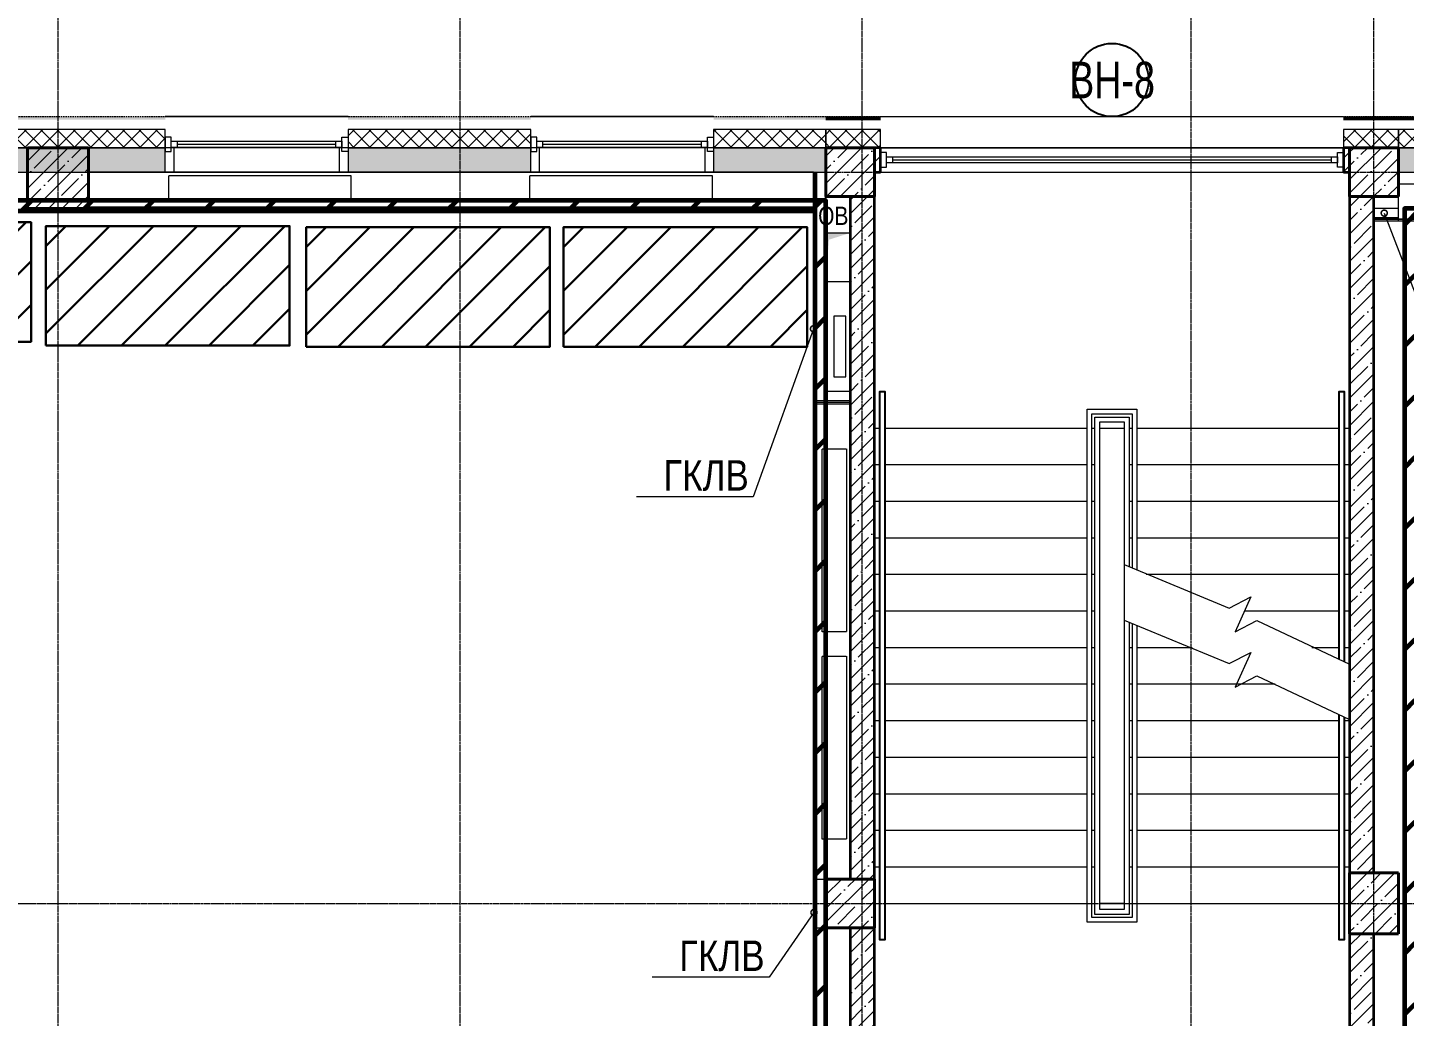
# Model space of a CAD drawing. Header units: millimetres. Extents: x -231292 to 573618, y -153144 to 564035.
# Drawn here: x 93833 to 105133, y 141002 to 149115 of the extents above; entities that cross this region are included whole.
import ezdxf
from ezdxf import colors
from ezdxf.entities.mleader import LeaderData, LeaderLine
from ezdxf.enums import TextEntityAlignment as Align
from ezdxf.math import Vec2, Vec3

# ---------------------------------------------------------------- set-up
doc = ezdxf.new("R2010")
doc.units = ezdxf.units.MM
for name, pattern in [('CENTER2', [28.575, 19.05, -3.175, 3.175, -3.175]), ('DASHED', [19.05, 12.7, -6.35]), ('HIDDEN2', [4.7625, 3.175, -1.5875])]:
    doc.linetypes.add(name, pattern=pattern)
doc.layers.get('0').update_dxf_attribs({"color": 250})
doc.layers.get('Defpoints').update_dxf_attribs({"color": 250})
for name, color, linetype, lineweight in [('10.1) Шпакл. Блок 5 8 вып', 3, 'Continuous', 60), ('10.2) Краска Блок 5 8 вып', 152, 'Continuous', 60), ('10.3) строит. леса', 20, 'Continuous', 30), ('A-Wall-Open', 250, 'Continuous', 5), ('A-Wall_Материал_Газоблок_Контур', 250, 'Continuous', 0), ('АР_Витраж марка', 250, 'Continuous', 9), ('АР_Колонны', 250, 'Continuous', 35), ('АР_Окна', 250, 'Continuous', 5), ('АР_Отопительные приборы', 250, 'HIDDEN2', 0), ('АР_Стены ЖБ', 250, 'Continuous', 35), ('АР_Стены ПЕНОблок', 250, 'Continuous', 20), ('АР_Тонкая', 250, 'Continuous', 5), ('АР_Утеплитель', 250, 'Continuous', 0), ('АР_Ф_ЛК', 250, 'Continuous', 5), ('АР_Штриховка', 250, 'Continuous', 0), ('Зашивка радиаторов тип 5 (спорт желтый)', 250, 'Continuous', 0), ('Зашивки ГКЛ на всю высоту', 250, 'Continuous', 0), ('КМ_Фахверки', 250, 'Continuous', 80), ('ОВ_Отопление', 250, 'Continuous', 0), ('Размеры зашивки ГКЛ', 250, 'Continuous', 0), ('РД_Оси_100', 250, 'Continuous', 0)]:
    doc.layers.add(name, color=color, linetype=linetype, lineweight=lineweight)
doc.layers.add('АР_Делит', color=250, linetype='Continuous', lineweight=0, plot=False)
doc.layers.add('РД_Витраж_проем', color=250, linetype='Continuous', lineweight=0, plot=False)
doc.styles.add('Arial_09', font='ARIALN.TTF', dxfattribs={"width": 0.9})
doc.styles.add('style1', font='ARIALN.TTF')
pattern_1 = [(45, (8883.4, 13229.69), (-112.2532, 112.2532), []), (45, (8995.66, 13229.69), (-112.2532, 112.2532), [198.4375, -39.6875, 0, -39.6875])]

# ---------------------------------------------------------------- blocks, each defined once
blk = doc.blocks.new('СОШ_2200_АР_ОСИ_М100_28.05.24')
at = {"layer": 'АР_Делит', "color": 5, "linetype": 'DASHED'}
blk.add_lwpolyline([(-355, 13145), (-355, 100855), (37145, 100855), (37145, 129155), (72745, 129155), (72745, 135155), (114955, 135155), (114955, -355)], dxfattribs=at)
at = {"layer": 'РД_Оси_100', "linetype": 'CENTER2'}
for p, q in [((85200, -6155), (85200, 139938.679)), ((88500, -6155), (88500, 139938.679)), ((91800, -6155), (91800, 139938.679)), ((94500, -6155), (94500, 139938.679)), ((96000, -6155), (96000, 139938.679)), ((-5954.958, 134700), (119910, 134700)), ((-5954.958, 128700), (119910, 128700))]:
    blk.add_line(p, q, dxfattribs=at)
blk = doc.blocks.new('otv')
at = {"linetype": 'Continuous'}
blk.add_lwpolyline([(0, -1), (0, 0), (1, 0), (1, -1)], close=True, dxfattribs=at)
blk.add_solid([(0, -1), (0, 0), (0.135, -0.137), (1, 0)], dxfattribs=at)
blk = doc.blocks.new('_DotSmall')
at = {"color": 0, "linetype": 'ByBlock', "const_width": 0.5}
blk.add_lwpolyline([(-0.0625, 0, 1), (0.0625, 0, 1)], format="xyb", close=True, dxfattribs=at)
blk = doc.blocks.new('МаркаВитража1')
at = {"layer": 'Defpoints'}
blk.add_circle((0, 0), 3, dxfattribs=at)
at = {"color": 0, "linetype": 'ByBlock', "lineweight": -2, "style": 'Arial_09', "width": 0.9}
blk.add_attdef('АР-ОКНО:НАИМЕНОВАНИЕ', text='', height=3, dxfattribs=at).set_placement((0, 0), align=Align.MIDDLE)

msp = doc.modelspace()

# ---------------------------------------------------------------- hatches: boundary and pattern name
at = {"layer": '10.1) Шпакл. Блок 5 8 вып'}
h = msp.add_hatch(dxfattribs=at)
h.set_pattern_fill('ANSI31', color=256, scale=111)
h.paths.add_polyline_path([(82171.462, 123041.627), (82471.462, 123041.627), (82471.462, 123617.745), (82171.462, 123617.745), (82171.462, 129041.627), (82471.462, 129041.627), (82471.462, 129617.745), (82171.462, 129617.745), (82171.462, 135641.627), (82471.462, 135641.627), (82471.462, 136217.745), (82171.462, 136217.745), (82171.462, 147611.627), (100295.343, 147611.627), (100295.343, 117517.745), (82171.462, 117517.745)], flags=16)
h.paths.add_polyline_path([(82083.403, 123129.686), (82383.403, 123129.686), (82383.403, 123529.686), (82083.403, 123529.686), (82083.403, 129129.686), (82383.403, 129129.686), (82383.403, 129529.686), (82083.403, 129529.686), (82083.403, 135729.686), (82383.403, 135729.686), (82383.403, 136129.686), (82083.403, 136129.686), (82083.403, 147699.686), (100383.403, 147699.686), (100383.403, 117429.686), (82083.403, 117429.686)])
h = msp.add_hatch(dxfattribs=at)
h.set_pattern_fill('ANSI31', color=256, scale=111)
h.paths.add_polyline_path([(122995.344, 147541.627), (105221.458, 147541.627), (105221.458, 117667.745), (122995.344, 117667.745)], flags=16)
h.paths.add_polyline_path([(123083.403, 147629.686), (105133.399, 147629.686), (105133.399, 117579.686), (123083.403, 117579.686)])
at = {"layer": '10.3) строит. леса'}
h = msp.add_hatch(dxfattribs=at)
h.set_pattern_fill('ANSI31', color=256, scale=80)
h.set_pattern_definition([(45, (92302.74, 292556.11), (-179.60512, 179.60512), [])])
h.paths.add_polyline_path([(91862.514, 146537.616), (93862.514, 146537.616), (93862.514, 147517.616), (91862.514, 147517.616)])
h = msp.add_hatch(dxfattribs=at)
h.set_pattern_fill('ANSI31', color=256, scale=80)
h.set_pattern_definition([(45, (94424.45, 292524.34), (-179.60512, 179.60512), [])])
h.paths.add_polyline_path([(93984.223, 146505.842), (95984.223, 146505.842), (95984.223, 147485.842), (93984.223, 147485.842)])
h = msp.add_hatch(dxfattribs=at)
h.set_pattern_fill('ANSI31', color=256, scale=80)
h.set_pattern_definition([(45, (96561.14, 292514.93), (-179.60512, 179.60512), [])])
h.paths.add_polyline_path([(96120.907, 146496.436), (98120.907, 146496.436), (98120.907, 147476.436), (96120.907, 147476.436)])
h = msp.add_hatch(dxfattribs=at)
h.set_pattern_fill('ANSI31', color=256, scale=80)
h.set_pattern_definition([(45, (98672.03, 292514.93), (-179.60512, 179.60512), [])])
h.paths.add_polyline_path([(98231.803, 146496.436), (100231.803, 146496.436), (100231.803, 147476.436), (98231.803, 147476.436)])
at = {"layer": 'АР_Штриховка', "linetype": 'Continuous', "lineweight": 0}
h = msp.add_hatch(dxfattribs=at)
h.set_pattern_fill('_U', color=256, angle=-359.9999996, style=0, pattern_type=0)
h.set_pattern_definition([(4e-07, (8883.4027, 13229.6861), (-6.6e-09, 1), [])])
h.paths.add_polyline_path([(82383.405, 148384.687), (82383.405, 148359.687), (82963.402, 148359.687), (82963.402, 148384.687)], flags=0)
h.paths.add_polyline_path([(84463.402, 148384.687), (84463.402, 148359.687), (85963.402, 148359.687), (85963.402, 148384.687)], flags=0)
h.paths.add_polyline_path([(87463.402, 148384.687), (87463.402, 148359.687), (88963.402, 148359.687), (88963.402, 148384.687)], flags=0)
h.paths.add_polyline_path([(90463.402, 148384.687), (90463.402, 148359.687), (91963.402, 148359.687), (91963.402, 148384.687)], flags=0)
h.paths.add_polyline_path([(93463.402, 148384.687), (93463.402, 148359.687), (94963.402, 148359.687), (94963.402, 148384.687)], flags=0)
h.paths.add_polyline_path([(96463.402, 148384.687), (96463.402, 148359.687), (97963.402, 148359.687), (97963.402, 148384.687)], flags=0)
h.paths.add_polyline_path([(99463.402, 148384.687), (99463.402, 148359.687), (100383.406, 148359.687), (100383.406, 148384.687)], flags=0)
h = msp.add_hatch(dxfattribs=at)
h.set_pattern_fill('_U', color=256, style=0, pattern_type=0)
h.set_pattern_definition([(360, (8883.4027, 13229.6861), (0, 1), [])])
h.paths.add_polyline_path([(100383.407, 148384.686), (100383.407, 148359.686), (100833.4, 148359.686), (100833.4, 148384.686)], flags=0)
h.paths.add_polyline_path([(104633.4, 148384.686), (104633.4, 148359.686), (105083.4, 148359.686), (105083.4, 148384.686)], flags=0)
h = msp.add_hatch(dxfattribs=at)
h.set_pattern_fill('_U', color=256, style=0, pattern_type=0)
h.set_pattern_definition([(360, (8883.4027, 13229.6861), (2e-10, 1), [])])
h.paths.add_polyline_path([(105083.4, 148384.686), (105083.4, 148359.686), (113933.403, 148359.686), (113933.403, 148384.686)], flags=0)
h = msp.add_hatch(dxfattribs=at)
h.set_pattern_fill('ANSI37', color=256, scale=30, angle=-359.9999996, style=0)
h.set_pattern_definition([(45, (8883.4, 13229.69), (-67.35192, 67.35192), []), (135, (8883.4, 13229.69), (-67.35192, -67.35192), [])])
h.paths.add_polyline_path([(82383.405, 148279.687), (82383.405, 148129.687), (82963.402, 148129.687), (82963.402, 148279.687)], flags=0)
h.paths.add_polyline_path([(84463.402, 148279.687), (84463.402, 148129.687), (85963.402, 148129.687), (85963.402, 148279.687)], flags=0)
h.paths.add_polyline_path([(87463.402, 148279.687), (87463.402, 148129.687), (88963.402, 148129.687), (88963.402, 148279.687)], flags=0)
h.paths.add_polyline_path([(90463.402, 148279.687), (90463.402, 148129.687), (91963.402, 148129.687), (91963.402, 148279.687)], flags=0)
h.paths.add_polyline_path([(93463.402, 148279.687), (93463.402, 148129.687), (94963.402, 148129.687), (94963.402, 148279.687)], flags=0)
h.paths.add_polyline_path([(96463.402, 148279.687), (96463.402, 148129.687), (97963.402, 148129.687), (97963.402, 148279.687)], flags=0)
h.paths.add_polyline_path([(99463.402, 148279.687), (99463.402, 148129.687), (100383.406, 148129.687), (100383.406, 148279.687)], flags=0)
h = msp.add_hatch(dxfattribs=at)
h.set_pattern_fill('ANSI37', color=256, scale=30, style=0)
h.set_pattern_definition([(45, (8883.4, 13229.69), (-67.35192, 67.35192), []), (135, (8883.4, 13229.69), (-67.35192, -67.35192), [])])
h.paths.add_polyline_path([(100383.407, 148279.686), (100383.407, 148129.686), (100833.4, 148129.686), (100833.4, 148279.686)], flags=0)
h.paths.add_polyline_path([(104633.4, 148279.686), (104633.4, 148129.686), (105083.4, 148129.686), (105083.4, 148279.686)], flags=0)
h = msp.add_hatch(dxfattribs=at)
h.set_pattern_fill('ANSI37', color=256, scale=30, style=0)
h.set_pattern_definition([(45, (8883.4, 13229.69), (-67.35192, 67.35192), []), (135, (8883.4, 13229.69), (-67.35192, -67.35192), [])])
h.paths.add_polyline_path([(105083.4, 148279.686), (105083.4, 148129.686), (113933.403, 148129.686), (113933.403, 148279.686)], flags=0)
h = msp.add_hatch(dxfattribs=at)
h.set_pattern_fill('AR-CONC', color=256, angle=-359.9999996, style=0)
h.set_pattern_definition([(50, (8883.4, 13229.69), (182.18467, -15.93908), [19.05, -209.55]), (355, (8883.4, 13229.69), (-35.24342, 191.05685), [15.24, -167.64058]), (100.45145, (8898.58, 13228.36), (146.94125, 175.11775), [16.19, -178.09024]), (46.1842, (8883.4, 13280.49), (271.07904, -42.04233), [28.575, -314.325]), (96.63556, (8906, 13276.98), (237.40413, 247.42613), [24.285, -267.1356]), (351.18415, (8883.4, 13280.5), (237.40413, 247.42613), [22.85997, -251.45973]), (21, (8908.8, 13267.79), (151.61439, -102.2652), [19.05, -209.55]), (326, (8908.8, 13267.79), (61.80203, 184.18797), [15.24, -167.64]), (71.45145, (8921.44, 13259.26), (213.41642, 81.92277), [16.19, -178.08994]), (37.5, (8883.4, 13229.686), (3.088603, 84.55504), [0, -165.608, 0, -170.18, 0, -168.275]), (7.5, (8883.4, 13229.69), (66.81966, 100.180575), [0, -97.028, 0, -161.798, 0, -64.135]), (327.5, (8826.76, 13229.686), (135.590595, -5.728743), [0, -63.5, 0, -198.12, 0, -262.89]), (317.5, (8801.36, 13229.69), (148.12918, 25.42649), [0, -82.55, 0, -131.572, 0, -186.69])])
h.paths.add_polyline_path([(82383.405, 148129.687), (82383.405, 147929.687), (82963.402, 147929.687), (82963.402, 148129.687)], flags=0)
h.paths.add_polyline_path([(84463.402, 148129.687), (84463.402, 147929.687), (85963.402, 147929.687), (85963.402, 148129.687)], flags=0)
h.paths.add_polyline_path([(87463.402, 148129.687), (87463.402, 147929.687), (88963.402, 147929.687), (88963.402, 148129.687)], flags=0)
h.paths.add_polyline_path([(90463.402, 148129.687), (90463.402, 147929.687), (91963.402, 147929.687), (91963.402, 148129.687)], flags=0)
h.paths.add_polyline_path([(93463.402, 148129.687), (93463.402, 147929.687), (94963.402, 147929.687), (94963.402, 148129.687)], flags=0)
h.paths.add_polyline_path([(96463.402, 148129.687), (96463.402, 147929.687), (97963.402, 147929.687), (97963.402, 148129.687)], flags=0)
h.paths.add_polyline_path([(99463.402, 148129.687), (99463.402, 147929.687), (100383.406, 147929.687), (100383.406, 148129.687)], flags=0)
at = {"layer": 'АР_Штриховка', "linetype": 'Continuous', "lineweight": 5}
h = msp.add_hatch(dxfattribs=at)
h.set_pattern_fill('ANSI35', color=256, scale=25, style=0)
h.set_pattern_definition(pattern_1)
h.paths.add_polyline_path([(93833.403, 147629.686), (94333.403, 147629.686), (94333.403, 148129.686), (93833.403, 148129.686)], flags=0)
h = msp.add_hatch(dxfattribs=at)
h.set_pattern_fill('ANSI35', color=256, scale=25, style=0)
h.set_pattern_definition(pattern_1)
h.paths.add_polyline_path([(100383.407, 147729.686), (100783.407, 147729.686), (100783.407, 148129.686), (100383.407, 148129.686)], flags=0)
h = msp.add_hatch(dxfattribs=at)
h.set_pattern_fill('ANSI35', color=256, scale=25, style=0)
h.set_pattern_definition([(45, (8883.4, 13229.69), (-112.2532, 112.2532), []), (45, (8995.66, 13229.69), (-112.2532, 112.2532), [198.4375, -39.6875, 0, -39.6875])])
h.paths.add_polyline_path([(100783.407, 148129.686), (100783.407, 147929.686), (100833.404, 147929.686), (100833.404, 148129.686)], flags=0)
h.paths.add_polyline_path([(104633.4, 148129.686), (104633.4, 147929.686), (104683.4, 147929.686), (104683.4, 148129.686)], flags=0)
h = msp.add_hatch(dxfattribs=at)
h.set_pattern_fill('ANSI35', color=256, scale=25, style=0)
h.set_pattern_definition(pattern_1)
h.paths.add_polyline_path([(104683.4, 147729.686), (105083.4, 147729.686), (105083.4, 148129.686), (104683.4, 148129.686)], flags=0)
at = {"layer": 'АР_Штриховка', "linetype": 'Continuous', "lineweight": 0}
h = msp.add_hatch(dxfattribs=at)
h.set_pattern_fill('AR-CONC', color=256, style=0)
h.set_pattern_definition([(50, (8883.4, 13229.69), (182.18467, -15.93909), [19.05, -209.55]), (355, (8883.4, 13229.69), (-35.24342, 191.05685), [15.24, -167.64058]), (100.45144, (8898.58, 13228.36), (146.94125, 175.11775), [16.19, -178.09024]), (46.1842, (8883.4, 13280.49), (271.07904, -42.04233), [28.575, -314.325]), (96.63556, (8906, 13276.98), (237.40413, 247.42612), [24.28502, -267.1356]), (351.18415, (8883.4, 13280.5), (237.40413, 247.42612), [22.85997, -251.45973]), (21, (8908.8, 13267.79), (151.61439, -102.2652), [19.05, -209.55]), (326, (8908.8, 13267.79), (61.80203, 184.18797), [15.24, -167.64]), (71.45144, (8921.44, 13259.26), (213.41642, 81.92277), [16.19, -178.08994]), (37.5, (8883.4, 13229.686), (3.088603, 84.55504), [0, -165.608, 0, -170.18, 0, -168.275]), (7.5, (8883.4, 13229.69), (66.819663, 100.180575), [0, -97.028, 0, -161.798, 0, -64.135]), (327.5, (8826.76, 13229.686), (135.590595, -5.728744), [0, -63.5, 0, -198.12, 0, -262.89]), (317.5, (8801.36, 13229.69), (148.12918, 25.42649), [0, -82.55, 0, -131.572, 0, -186.69])])
h.paths.add_polyline_path([(105083.4, 148129.686), (105083.4, 147929.686), (113933.403, 147929.686), (113933.403, 148129.686)], flags=0)
at = {"layer": 'АР_Штриховка', "linetype": 'Continuous', "lineweight": 5}
h = msp.add_hatch(dxfattribs=at)
h.set_pattern_fill('ANSI35', color=256, scale=25, style=0)
h.set_pattern_definition([(45, (8883.4, 13229.69), (-112.2532, 112.2532), []), (45, (8995.66, 13229.69), (-112.2532, 112.2532), [198.4375, -39.6875, 0, -39.6875])])
h.paths.add_polyline_path([(100583.404, 142129.686), (100783.404, 142129.686), (100783.407, 147729.686), (100583.407, 147729.686)], flags=0)
h = msp.add_hatch(dxfattribs=at)
h.set_pattern_fill('ANSI35', color=256, scale=25, angle=-360, style=0)
h.set_pattern_definition([(45, (8883.4, 13229.69), (-112.2532, 112.2532), []), (45, (8995.66, 13229.69), (-112.2532, 112.2532), [198.4375, -39.6875, 0, -39.6875])])
h.paths.add_polyline_path([(104883.4, 147729.686), (104683.4, 147729.686), (104683.403, 142179.686), (104883.403, 142179.686)], flags=0)
h = msp.add_hatch(dxfattribs=at)
h.set_pattern_fill('ANSI35', color=256, scale=25, style=0)
h.set_pattern_definition(pattern_1)
h.paths.add_polyline_path([(104683.403, 141679.686), (105083.403, 141679.686), (105083.403, 142179.686), (104683.403, 142179.686)], flags=0)
h = msp.add_hatch(dxfattribs=at)
h.set_pattern_fill('ANSI35', color=256, scale=25, style=0)
h.set_pattern_definition(pattern_1)
h.paths.add_polyline_path([(100383.403, 141729.686), (100783.403, 141729.686), (100783.403, 142129.686), (100383.403, 142129.686)], flags=0)
h = msp.add_hatch(dxfattribs=at)
h.set_pattern_fill('ANSI35', color=256, scale=25, style=0)
h.set_pattern_definition([(45, (8883.4, 13229.69), (-112.2532, 112.2532), []), (45, (8995.66, 13229.69), (-112.2532, 112.2532), [198.4375, -39.6875, 0, -39.6875])])
h.paths.add_polyline_path([(100583.403, 139229.686), (100783.403, 139229.686), (100783.404, 141729.686), (100583.404, 141729.686)], flags=0)
h = msp.add_hatch(dxfattribs=at)
h.set_pattern_fill('ANSI35', color=256, scale=25, angle=-360, style=0)
h.set_pattern_definition([(45, (8883.4, 13229.69), (-112.2532, 112.2532), []), (45, (8995.66, 13229.69), (-112.2532, 112.2532), [198.4375, -39.6875, 0, -39.6875])])
h.paths.add_polyline_path([(104883.403, 141679.686), (104683.403, 141679.686), (104683.403, 139229.686), (104883.403, 139229.686)], flags=0)

# ---------------------------------------------------------------- linework, layer by layer
for points in [[(100868.4, 145829.686), (100868.4, 141629.686), (100828.4, 141629.686), (100828.4, 146129.686), (100868.4, 146129.686), (100868.4, 145829.686)], [(104598.403, 143930.741), (104598.403, 146129.686), (104638.403, 146129.686), (104638.403, 143913.111)], [(104638.403, 143458.304), (104638.403, 141629.686), (104598.403, 141629.686), (104598.403, 143475.934)]]:
    msp.add_lwpolyline(points)
at = {"layer": '10.1) Шпакл. Блок 5 8 вып'}
for points in [[(82083.403, 123129.686), (82383.403, 123129.686), (82383.403, 123529.686), (82083.403, 123529.686), (82083.403, 129129.686), (82383.403, 129129.686), (82383.403, 129529.686), (82083.403, 129529.686), (82083.403, 135729.686), (82383.403, 135729.686), (82383.403, 136129.686), (82083.403, 136129.686), (82083.403, 147699.686), (100383.403, 147699.686), (100383.403, 117429.686), (82083.403, 117429.686)], [(82171.462, 123041.627), (82471.462, 123041.627), (82471.462, 123617.745), (82171.462, 123617.745), (82171.462, 129041.627), (82471.462, 129041.627), (82471.462, 129617.745), (82171.462, 129617.745), (82171.462, 135641.627), (82471.462, 135641.627), (82471.462, 136217.745), (82171.462, 136217.745), (82171.462, 147611.627), (100295.343, 147611.627), (100295.343, 117517.745), (82171.462, 117517.745)], [(123083.403, 147629.686), (105133.399, 147629.686), (105133.399, 117579.686), (123083.403, 117579.686)]]:
    msp.add_lwpolyline(points, close=True, dxfattribs=at)
at = {"layer": '10.2) Краска Блок 5 8 вып'}
msp.add_lwpolyline([(82171.462, 123041.627), (82471.462, 123041.627), (82471.462, 123617.745), (82171.462, 123617.745), (82171.462, 129041.627), (82471.462, 129041.627), (82471.462, 129617.745), (82171.462, 129617.745), (82171.462, 135641.627), (82471.462, 135641.627), (82471.462, 136217.745), (82171.462, 136217.745), (82171.462, 147611.627), (100295.343, 147611.627), (100295.343, 117517.745), (82171.462, 117517.745)], close=True, dxfattribs=at)
at = {"layer": '10.3) строит. леса'}
for points in [[(91862.514, 146537.616), (93862.514, 146537.616), (93862.514, 147517.616), (91862.514, 147517.616)], [(93984.223, 146505.842), (95984.223, 146505.842), (95984.223, 147485.842), (93984.223, 147485.842)], [(96120.907, 146496.436), (98120.907, 146496.436), (98120.907, 147476.436), (96120.907, 147476.436)], [(98231.803, 146496.436), (100231.803, 146496.436), (100231.803, 147476.436), (98231.803, 147476.436)]]:
    msp.add_lwpolyline(points, close=True, dxfattribs=at)
at = {"layer": 'A-Wall-Open', "linetype": 'Continuous', "lineweight": 5}
for p, q in [((100833.404, 148384.686), (104633.4, 148384.686)), ((100833.404, 148129.686), (104633.4, 148129.686))]:
    msp.add_line(p, q, dxfattribs=at)
at = {"layer": 'A-Wall_Материал_Газоблок_Контур', "linetype": 'Continuous', "lineweight": 0}
for p, q in [((96463.403, 148384.686), (94963.403, 148384.686)), ((99463.403, 148384.686), (97963.403, 148384.686)), ((94963.403, 147929.686), (96463.403, 147929.686)), ((97963.403, 147929.686), (99463.403, 147929.686))]:
    msp.add_line(p, q, dxfattribs=at)
at = {"layer": 'АР_Делит'}
msp.add_lwpolyline([(100783.4, 139029.686), (100783.4, 147929.686), (104683.403, 147929.686), (104683.403, 139029.686)], close=True, dxfattribs=at)
at = {"layer": 'АР_Колонны', "linetype": 'HIDDEN2', "lineweight": 25}
for p, q in [((93833.403, 148129.686), (94333.403, 148129.686)), ((93833.403, 147629.686), (93833.403, 148129.686)), ((94333.403, 148129.686), (94333.403, 147629.686)), ((100383.407, 148129.686), (100783.407, 148129.686)), ((100383.407, 147729.686), (100383.407, 148129.686)), ((100783.407, 148129.686), (100783.407, 147729.686)), ((104683.4, 148129.686), (105083.4, 148129.686)), ((104683.4, 147729.686), (104683.4, 148129.686)), ((105083.4, 148129.686), (105083.4, 147729.686)), ((100783.407, 147729.686), (100383.407, 147729.686)), ((105083.4, 147729.686), (104683.4, 147729.686)), ((94333.403, 147629.686), (93833.403, 147629.686)), ((104683.403, 142179.686), (105083.403, 142179.686)), ((104683.403, 141679.686), (104683.403, 142179.686)), ((105083.403, 142179.686), (105083.403, 141679.686)), ((100383.403, 142129.686), (100783.403, 142129.686)), ((100383.403, 141729.686), (100383.403, 142129.686)), ((100783.403, 142129.686), (100783.403, 141729.686)), ((100783.403, 141729.686), (100383.403, 141729.686)), ((105083.403, 141679.686), (104683.403, 141679.686))]:
    msp.add_line(p, q, dxfattribs=at)
at = {"layer": 'АР_Колонны', "linetype": 'Continuous', "lineweight": 35}
for p, q in [((93833.403, 148129.686), (94333.403, 148129.686)), ((93833.403, 147629.686), (93833.403, 148129.686)), ((94333.403, 147629.686), (94333.403, 148129.686)), ((100383.407, 148129.686), (100783.407, 148129.686)), ((100383.407, 147729.686), (100383.407, 148129.686)), ((100783.407, 147729.686), (100783.407, 148129.686)), ((104683.4, 148129.686), (105083.4, 148129.686)), ((104683.4, 147729.686), (104683.4, 148129.686)), ((105083.4, 147729.686), (105083.4, 148129.686)), ((100383.407, 147729.686), (100783.407, 147729.686)), ((104683.4, 147729.686), (105083.4, 147729.686)), ((93833.403, 147629.686), (94333.403, 147629.686)), ((104683.403, 142179.686), (105083.403, 142179.686)), ((104683.403, 141679.686), (104683.403, 142179.686)), ((105083.403, 141679.686), (105083.403, 142179.686)), ((100383.403, 142129.686), (100783.403, 142129.686)), ((100383.403, 141729.686), (100383.403, 142129.686)), ((100783.403, 141729.686), (100783.403, 142129.686)), ((100383.403, 141729.686), (100783.403, 141729.686)), ((104683.403, 141679.686), (105083.403, 141679.686))]:
    msp.add_line(p, q, dxfattribs=at)
at = {"layer": 'АР_Окна', "linetype": 'Continuous', "lineweight": 5}
for p, q in [((94963.403, 148384.686), (96463.403, 148384.686)), ((97963.403, 148384.686), (99463.403, 148384.686)), ((95063.403, 148132.186), (95063.403, 148182.186)), ((95063.403, 148157.186), (96363.403, 148157.186)), ((96363.403, 148132.186), (96363.403, 148182.186)), ((98063.403, 148132.186), (98063.403, 148182.186)), ((98063.403, 148157.186), (99363.403, 148157.186)), ((99363.403, 148132.186), (99363.403, 148182.186)), ((100833.404, 148129.686), (104633.4, 148129.686)), ((100933.404, 148004.686), (100933.404, 148054.686)), ((104533.4, 148004.686), (104533.4, 148054.686)), ((94963.403, 147929.686), (96463.403, 147929.686)), ((97963.403, 147929.686), (99463.403, 147929.686)), ((100833.404, 147929.686), (104633.4, 147929.686)), ((100933.404, 148029.686), (104533.4, 148029.686))]:
    msp.add_line(p, q, dxfattribs=at)
for points in [[(95013.403, 148217.186), (94963.403, 148217.186), (94963.403, 148097.186), (95013.403, 148097.186)], [(95013.403, 148132.186), (95013.403, 148182.186), (96413.403, 148182.186), (96413.403, 148132.186)], [(96413.403, 148217.186), (96463.403, 148217.186), (96463.403, 148097.186), (96413.403, 148097.186)], [(98013.403, 148217.186), (97963.403, 148217.186), (97963.403, 148097.186), (98013.403, 148097.186)], [(98013.403, 148132.186), (98013.403, 148182.186), (99413.403, 148182.186), (99413.403, 148132.186)], [(99413.403, 148217.186), (99463.403, 148217.186), (99463.403, 148097.186), (99413.403, 148097.186)], [(100883.404, 148089.686), (100833.404, 148089.686), (100833.404, 147969.686), (100883.404, 147969.686)], [(100883.404, 148004.686), (100883.404, 148054.686), (104583.4, 148054.686), (104583.4, 148004.686)], [(104583.4, 148089.686), (104633.4, 148089.686), (104633.4, 147969.686), (104583.4, 147969.686)]]:
    msp.add_lwpolyline(points, close=True, dxfattribs=at)
at = {"layer": 'АР_Отопительные приборы'}
for points in [[(96490.555, 147899.686), (94990.555, 147899.686), (94990.555, 147699.686), (96490.555, 147699.686)], [(99453.669, 147899.686), (97953.669, 147899.686), (97953.669, 147699.686), (99453.669, 147699.686)], [(100549.708, 146748.316), (100449.708, 146748.316), (100449.708, 146248.316), (100549.708, 146248.316)], [(100353.406, 145657.576), (100553.406, 145657.576), (100553.406, 144157.576), (100353.406, 144157.576)], [(100353.406, 143957.576), (100553.406, 143957.576), (100553.406, 142457.576), (100353.406, 142457.576)]]:
    msp.add_lwpolyline(points, close=True, dxfattribs=at)
at = {"layer": 'АР_Стены ЖБ', "linetype": 'Continuous', "lineweight": 40}
for p, q in [((94333.403, 148129.686), (93833.403, 148129.686)), ((93833.403, 148129.686), (93833.403, 147629.686)), ((94333.403, 147629.686), (94333.403, 148129.686)), ((100783.407, 148129.686), (100383.407, 148129.686)), ((100383.407, 148129.686), (100383.407, 147729.686)), ((100783.407, 147729.686), (100783.407, 148129.686)), ((105083.4, 148129.686), (104683.4, 148129.686)), ((104683.4, 148129.686), (104683.4, 147729.686)), ((105083.4, 147729.686), (105083.4, 148129.686)), ((100383.407, 147729.686), (100783.407, 147729.686)), ((104683.4, 147729.686), (105083.4, 147729.686)), ((93833.403, 147629.686), (94333.403, 147629.686)), ((105083.403, 142179.686), (104683.403, 142179.686)), ((104683.403, 142179.686), (104683.403, 141679.686)), ((105083.403, 141679.686), (105083.403, 142179.686)), ((100783.403, 142129.686), (100383.403, 142129.686)), ((100383.403, 142129.686), (100383.403, 141729.686)), ((100783.403, 141729.686), (100783.403, 142129.686)), ((100383.403, 141729.686), (100783.403, 141729.686)), ((104683.403, 141679.686), (105083.403, 141679.686))]:
    msp.add_line(p, q, dxfattribs=at)
at = {"layer": 'АР_Стены ЖБ', "linetype": 'Continuous', "lineweight": 35}
for p, q in [((100783.407, 148129.686), (100783.407, 147929.686)), ((100833.404, 148129.686), (100783.407, 148129.686)), ((100833.404, 147929.686), (100833.404, 148129.686)), ((104633.4, 148129.686), (104633.4, 147929.686)), ((104683.4, 148129.686), (104633.4, 148129.686)), ((104683.4, 147929.686), (104683.4, 148129.686)), ((100783.407, 147929.686), (100833.404, 147929.686)), ((104633.4, 147929.686), (104683.4, 147929.686)), ((100583.407, 147729.686), (100583.404, 142129.686)), ((100783.407, 147729.686), (100583.407, 147729.686)), ((100783.404, 142129.686), (100783.407, 147729.686)), ((104883.4, 147729.686), (104683.4, 147729.686)), ((104683.4, 147729.686), (104683.403, 142179.686)), ((104883.403, 142179.686), (104883.4, 147729.686)), ((104683.403, 142179.686), (104883.403, 142179.686)), ((100583.404, 142129.686), (100783.404, 142129.686)), ((100583.404, 141729.686), (100583.403, 139229.686)), ((100783.404, 141729.686), (100583.404, 141729.686)), ((100783.403, 139229.686), (100783.404, 141729.686)), ((104883.403, 141679.686), (104683.403, 141679.686)), ((104683.403, 141679.686), (104683.403, 139229.686)), ((104883.403, 139229.686), (104883.403, 141679.686))]:
    msp.add_line(p, q, dxfattribs=at)
at = {"layer": 'АР_Стены ПЕНОблок', "linetype": 'Continuous', "lineweight": 20}
for p, q in [((94963.403, 148129.686), (93463.403, 148129.686)), ((94963.403, 147929.686), (94963.403, 148129.686)), ((96463.403, 148129.686), (96463.403, 147929.686)), ((97963.403, 148129.686), (96463.403, 148129.686)), ((97963.403, 147929.686), (97963.403, 148129.686)), ((99463.403, 148129.686), (99463.403, 147929.686)), ((100383.407, 148129.686), (99463.403, 148129.686)), ((100383.407, 147929.686), (100383.407, 148129.686)), ((105083.4, 148129.686), (105083.4, 147929.686)), ((113933.403, 148129.686), (105083.4, 148129.686)), ((93463.403, 147929.686), (94963.403, 147929.686)), ((96463.403, 147929.686), (97963.403, 147929.686)), ((99463.403, 147929.686), (100383.407, 147929.686)), ((105083.4, 147929.686), (113933.403, 147929.686))]:
    msp.add_line(p, q, dxfattribs=at)
at = {"layer": 'АР_Тонкая'}
for points in [[(102833.401, 144708.66), (103694.02, 144351.383), (103871.42, 144443.948), (103745.385, 144157.991), (103922.785, 144250.555), (104683.403, 143893.278)], [(102833.401, 144253.854), (103694.02, 143896.576), (103871.42, 143989.141), (103745.385, 143703.184), (103922.785, 143795.748), (104683.403, 143438.471)]]:
    msp.add_lwpolyline(points, dxfattribs=at)
at = {"layer": 'АР_Утеплитель', "linetype": 'Continuous', "lineweight": 0}
for p, q in [((94963.403, 148279.686), (93463.403, 148279.686)), ((94963.403, 148129.686), (94963.403, 148279.686)), ((96463.403, 148279.686), (96463.403, 148129.686)), ((97963.403, 148279.686), (96463.403, 148279.686)), ((97963.403, 148129.686), (97963.403, 148279.686)), ((99463.403, 148279.686), (99463.403, 148129.686)), ((100383.407, 148279.686), (99463.403, 148279.686)), ((100383.407, 148129.686), (100383.407, 148279.686)), ((100383.407, 148279.686), (100383.407, 148129.686)), ((100833.4, 148279.686), (100383.407, 148279.686)), ((100833.4, 148129.686), (100833.4, 148279.686)), ((104633.4, 148279.686), (104633.4, 148129.686)), ((105083.4, 148279.686), (104633.4, 148279.686)), ((105083.4, 148129.686), (105083.4, 148279.686)), ((105083.4, 148279.686), (105083.4, 148129.686)), ((113933.403, 148279.686), (105083.4, 148279.686)), ((93463.403, 148129.686), (94963.403, 148129.686)), ((96463.403, 148129.686), (97963.403, 148129.686)), ((99463.403, 148129.686), (100383.407, 148129.686)), ((100383.407, 148129.686), (100833.4, 148129.686)), ((104633.4, 148129.686), (105083.4, 148129.686)), ((105083.4, 148129.686), (113933.403, 148129.686))]:
    msp.add_line(p, q, dxfattribs=at)
at = {"layer": 'АР_Ф_ЛК'}
for p, q in [((100783.4, 145829.686), (100828.4, 145829.686)), ((100868.4, 145829.686), (102528.401, 145829.686)), ((102568.401, 145829.686), (102593.401, 145829.686)), ((102633.401, 145829.686), (102833.401, 145829.686)), ((102873.401, 145829.686), (102898.401, 145829.686)), ((102938.401, 145829.686), (104598.403, 145829.686)), ((104638.403, 145829.686), (104683.403, 145829.686)), ((100783.4, 145529.686), (100828.4, 145529.686)), ((100868.4, 145529.686), (102528.401, 145529.686)), ((102568.401, 145529.686), (102593.401, 145529.686)), ((102873.401, 145529.686), (102898.401, 145529.686)), ((102938.401, 145529.686), (104598.403, 145529.686)), ((104638.403, 145529.686), (104683.403, 145529.686)), ((100783.4, 145229.686), (100828.4, 145229.686)), ((100868.4, 145229.686), (102528.401, 145229.686)), ((102568.401, 145229.686), (102593.401, 145229.686)), ((102873.401, 145229.686), (102898.401, 145229.686)), ((102938.401, 145229.686), (104598.403, 145229.686)), ((104638.403, 145229.686), (104683.403, 145229.686)), ((100783.4, 144929.686), (100828.4, 144929.686)), ((100868.4, 144929.686), (102528.401, 144929.686)), ((102568.401, 144929.686), (102593.401, 144929.686)), ((102873.401, 144929.686), (102898.401, 144929.686)), ((102938.401, 144929.686), (104598.403, 144929.686)), ((104638.403, 144929.686), (104683.403, 144929.686)), ((100783.4, 144629.686), (100828.4, 144629.686)), ((100868.4, 144629.686), (102528.401, 144629.686)), ((102568.401, 144629.686), (102593.401, 144629.686)), ((103012.584, 144629.686), (104598.403, 144629.686)), ((104638.403, 144629.686), (104683.403, 144629.686)), ((100783.4, 144329.686), (100828.4, 144329.686)), ((100868.4, 144329.686), (102528.401, 144329.686)), ((102568.401, 144329.686), (102593.401, 144329.686)), ((103821.06, 144329.686), (104598.403, 144329.686)), ((104638.403, 144329.686), (104683.403, 144329.686)), ((100783.4, 144029.686), (100828.4, 144029.686)), ((100868.4, 144029.686), (102528.401, 144029.686)), ((102568.401, 144029.686), (102593.401, 144029.686)), ((102873.401, 144029.686), (102898.401, 144029.686)), ((102938.401, 144029.686), (103392.01, 144029.686)), ((104373.909, 144029.686), (104598.403, 144029.686)), ((104638.403, 144029.686), (104683.403, 144029.686)), ((100783.4, 143729.686), (100828.4, 143729.686)), ((100868.4, 143729.686), (102528.401, 143729.686)), ((102568.401, 143729.686), (102593.401, 143729.686)), ((102873.401, 143729.686), (102898.401, 143729.686)), ((102938.401, 143729.686), (104072.672, 143729.686)), ((100783.4, 143429.686), (100828.4, 143429.686)), ((100868.4, 143429.686), (102528.401, 143429.686)), ((102568.401, 143429.686), (102593.401, 143429.686)), ((102873.401, 143429.686), (102898.401, 143429.686)), ((102938.401, 143429.686), (104598.403, 143429.686)), ((104638.403, 143429.686), (104683.403, 143429.686)), ((100783.4, 143129.686), (100828.4, 143129.686)), ((100868.4, 143129.686), (102528.401, 143129.686)), ((102568.401, 143129.686), (102593.401, 143129.686)), ((102873.401, 143129.686), (102898.401, 143129.686)), ((102938.401, 143129.686), (104598.403, 143129.686)), ((104638.403, 143129.686), (104683.403, 143129.686)), ((100783.4, 142829.686), (100828.4, 142829.686)), ((100868.4, 142829.686), (102528.401, 142829.686)), ((102568.401, 142829.686), (102593.401, 142829.686)), ((102873.401, 142829.686), (102898.401, 142829.686)), ((102938.401, 142829.686), (104598.403, 142829.686)), ((104638.403, 142829.686), (104683.403, 142829.686)), ((100783.4, 142529.686), (100828.4, 142529.686)), ((100868.4, 142529.686), (102528.401, 142529.686)), ((102568.401, 142529.686), (102593.401, 142529.686)), ((102873.401, 142529.686), (102898.401, 142529.686)), ((102938.401, 142529.686), (104598.403, 142529.686)), ((104638.403, 142529.686), (104683.403, 142529.686)), ((100783.4, 142229.686), (100828.4, 142229.686)), ((100868.4, 142229.686), (102528.401, 142229.686)), ((102568.401, 142229.686), (102593.401, 142229.686)), ((102873.401, 142229.686), (102898.401, 142229.686)), ((102938.401, 142229.686), (104598.403, 142229.686)), ((104638.403, 142229.686), (104683.403, 142229.686)), ((100783.4, 141929.686), (100828.4, 141929.686)), ((100868.4, 141929.686), (102528.401, 141929.686)), ((102568.401, 141929.686), (102593.401, 141929.686)), ((102633.401, 141929.686), (102833.401, 141929.686)), ((102873.401, 141929.686), (102898.401, 141929.686)), ((102938.401, 141929.686), (104598.403, 141929.686)), ((104638.403, 141929.686), (104683.403, 141929.686))]:
    msp.add_line(p, q, dxfattribs=at)
for points in [[(101723.401, 145829.686, 0, 150, 0), (101723.401, 145363.437, 0, 0, 0), (101723.401, 141929.686, 0, 0, 0)], [(103743.402, 144451.207, 0, 150, 0), (103743.402, 144917.456, 0, 0, 0), (103743.402, 145829.686, 0, 0, 0)], [(103743.402, 141929.686, 0, 150, 0), (103743.402, 142395.935, 0, 0, 0), (103743.402, 143729.686, 0, 0, 0)]]:
    msp.add_lwpolyline(points, format="xyseb", dxfattribs=at)
for points in [[(102938.401, 144207.575), (102938.401, 141774.686), (102528.401, 141774.686), (102528.401, 145984.686), (102938.401, 145984.686), (102938.401, 144662.382)], [(102898.401, 144225.205), (102898.401, 141814.686), (102568.401, 141814.686), (102568.401, 145944.686), (102898.401, 145944.686), (102898.401, 144680.012)], [(102873.401, 144236.224), (102873.401, 141839.686), (102593.401, 141839.686), (102593.401, 145919.686), (102873.401, 145919.686), (102873.401, 144691.031)]]:
    msp.add_lwpolyline(points, dxfattribs=at)
for points in [[(102633.401, 141879.686), (102633.401, 145879.686), (102833.401, 145879.686), (102833.401, 141879.686)], [(102633.401, 141929.686), (102633.401, 145829.686), (102833.401, 145829.686), (102833.401, 141929.686)]]:
    msp.add_lwpolyline(points, close=True, dxfattribs=at)
at = {"layer": 'Зашивка радиаторов тип 5 (спорт желтый)', "linetype": 'Continuous', "lineweight": 0}
for p, q in [((100283.403, 147929.686), (94333.403, 147929.686)), ((94333.403, 147629.686), (94333.403, 147929.686)), ((100283.403, 147642.186), (100283.403, 147929.686)), ((113933.403, 147829.686), (105083.4, 147829.686)), ((105083.4, 147529.686), (105083.4, 147829.686)), ((94333.403, 147642.186), (100283.403, 147642.186)), ((100283.403, 147642.186), (94333.403, 147642.186)), ((94333.403, 147629.686), (100283.403, 147629.686)), ((100283.403, 147629.686), (100283.403, 147642.186)), ((105083.4, 147542.186), (113933.403, 147542.186)), ((113933.403, 147542.186), (105083.4, 147542.186)), ((105083.4, 147529.686), (113933.403, 147529.686)), ((100295.904, 146029.316), (100283.404, 146029.316)), ((100283.404, 146029.316), (100283.404, 142129.686)), ((100295.904, 146029.316), (100583.404, 146029.316)), ((100295.904, 146029.316), (100295.904, 142129.686)), ((100295.904, 142129.686), (100295.904, 146029.316)), ((100583.404, 142129.686), (100583.404, 146029.316)), ((100283.404, 142129.686), (100583.404, 142129.686))]:
    msp.add_line(p, q, dxfattribs=at)
at = {"layer": 'Зашивки ГКЛ на всю высоту', "linetype": 'Continuous', "lineweight": 0}
for p, q in [((100283.403, 147929.686), (100383.403, 147929.686)), ((100283.403, 147929.686), (100283.404, 146129.316)), ((100295.904, 146129.316), (100295.903, 147929.686)), ((100295.903, 147929.686), (100295.904, 146129.316)), ((100308.404, 146129.316), (100308.403, 147929.686)), ((100308.403, 147929.686), (100308.404, 146129.316)), ((100383.404, 146129.316), (100383.403, 147929.686)), ((104883.403, 147529.686), (104883.403, 147629.686)), ((105083.4, 147629.686), (104883.403, 147629.686)), ((105083.4, 147529.686), (105083.4, 147629.686)), ((105083.4, 147554.686), (104883.403, 147554.686)), ((104883.403, 147554.686), (105083.4, 147554.686)), ((105083.4, 147542.186), (104883.403, 147542.186)), ((104883.403, 147542.186), (105083.4, 147542.186)), ((104883.403, 147529.686), (105083.4, 147529.686)), ((100283.403, 146029.316), (100283.403, 146129.316)), ((100308.404, 146129.316), (100283.403, 146129.316)), ((100283.404, 146129.316), (100308.404, 146129.316)), ((100585.56, 146129.316), (100383.404, 146129.316)), ((100585.56, 146029.316), (100585.56, 146129.316)), ((100283.403, 146054.316), (100585.56, 146054.316)), ((100283.403, 146054.316), (100585.56, 146054.316)), ((100283.403, 146041.816), (100585.56, 146041.816)), ((100283.403, 146041.816), (100585.56, 146041.816)), ((100283.403, 146029.316), (100585.56, 146029.316)), ((100283.404, 142129.686), (100283.403, 141729.686)), ((100283.404, 142129.686), (100383.404, 142129.686)), ((100295.903, 141729.686), (100295.904, 142129.686)), ((100295.904, 142129.686), (100295.903, 141729.686)), ((100308.403, 141729.686), (100308.404, 142129.686)), ((100308.404, 142129.686), (100308.403, 141729.686)), ((100383.403, 141729.686), (100383.404, 142129.686)), ((100283.403, 141729.686), (100383.403, 141729.686))]:
    msp.add_line(p, q, dxfattribs=at)
at = {"layer": 'КМ_Фахверки', "lineweight": 5}
msp.add_lwpolyline([(79583.403, 81804.686), (103283.403, 81804.103), (103283.403, 13129.686), (123583.403, 13129.686), (123583.371, 148129.686), (81883.406, 148129.686), (81883.406, 142129.686), (46283.403, 142129.686), (46283.403, 113829.686), (8783.403, 113829.686), (8783.403, 26629.686), (36583.403, 26629.686), (36583.403, 39729.686), (29083.403, 39729.686), (29083.403, 81804.686), (54383.403, 81804.686), (54383.403, 13129.686), (92083.403, 13129.686), (92083.403, 26829.686), (74683.402, 26829.694), (74683.401, 81804.686), (79584.99, 81804.686)], dxfattribs=at)
at = {"layer": 'КМ_Фахверки', "lineweight": 20}
for points in [[(95033.403, 147929.686), (96393.403, 147929.686), (96393.403, 148129.686), (95033.403, 148129.686)], [(98033.403, 147929.686), (99393.403, 147929.686), (99393.403, 148129.686), (98033.403, 148129.686)]]:
    msp.add_lwpolyline(points, close=True, dxfattribs=at)
at = {"layer": 'РД_Витраж_проем', "linetype": 'Continuous', "lineweight": 0}
for p, q in [((100833.4, 148384.686), (104633.4, 148384.686)), ((100833.4, 148129.686), (104633.4, 148129.686))]:
    msp.add_line(p, q, dxfattribs=at)

# ---------------------------------------------------------------- block references
at = {"layer": 'АР_Витраж марка', "linetype": 'Continuous', "lineweight": 9, "xscale": 100, "yscale": 100, "zscale": 100}
msp.add_blockref('МаркаВитража1', (102733.403, 148684.686), dxfattribs=at).add_auto_attribs({'АР-ОКНО:НАИМЕНОВАНИЕ': 'ВН-8'})
at = {"layer": 'ОВ_Отопление', "xscale": 200, "yscale": 400}
msp.add_blockref('otv', (100383.403, 147429.686), dxfattribs=at)
at = {"layer": 'РД_Оси_100'}
msp.add_blockref('СОШ_2200_АР_ОСИ_М100_28.05.24', (8883.403, 13229.686), dxfattribs=at)

# ---------------------------------------------------------------- texts
at = {"layer": 'ОВ_Отопление', "insert": (100445.886, 147569.341), "char_height": 150, "width": 590.00022, "attachment_point": 5, "style": 'style1'}
msp.add_mtext('ОВ', dxfattribs=at)

# ---------------------------------------------------------------- leaders
at = {"layer": 'Размеры зашивки ГКЛ'}
ml = msp.add_multileader_mtext('Standard', dxfattribs=at)
ml.set_content('\\pxsm1;ГКЛВ', color=256, style='style1')
ml.set_leader_properties(color=256, linetype='ByLayer', lineweight=9)
ml.set_arrow_properties(name='DOTSMALL')
ml.build(insert=Vec2(0, 0))
ml.multileader.update_dxf_attribs({"text_left_attachment_type": 6, "text_right_attachment_type": 6, "text_bottom_attachment_type": 10, "dogleg_length": 25, "arrow_head_size": 100})
ctx = ml.context
ctx.base_point, ctx.char_height, ctx.arrow_head_size, ctx.landing_gap_size, ctx.plane_origin = Vec3(105259.347, 146897.245), 250, 100, 50, Vec3(96003.398, 154245.924)
ctx.left_attachment, ctx.right_attachment, ctx.top_attachment = 6, 6, 10
notes = []
notes.append((ctx, [(0, (1, 1, 0), (105234.347, 146897.245), (1, 0), 25, [(1, [(104967.485, 147592.718)], 0, [])])]))
ctx.mtext.insert, ctx.mtext.width, ctx.mtext.defined_height, ctx.mtext.line_spacing_factor, ctx.mtext.flow_direction = Vec3(105309.347, 147197.245), 1126.26794, 600, 0.3, 5
ml = msp.add_multileader_mtext('Standard', dxfattribs=at)
ml.set_content('\\pxsm1;ГКЛВ', color=256, style='style1')
ml.set_leader_properties(color=256, linetype='ByLayer', lineweight=9)
ml.set_arrow_properties(name='DOTSMALL')
ml.build(insert=Vec2(0, 0))
ml.multileader.update_dxf_attribs({"text_left_attachment_type": 6, "text_right_attachment_type": 6, "text_bottom_attachment_type": 10, "dogleg_length": 25, "arrow_head_size": 100})
ctx = ml.context
ctx.base_point, ctx.char_height, ctx.arrow_head_size, ctx.landing_gap_size, ctx.plane_origin = Vec3(99003.699, 145265.739), 250, 100, 50, Vec3(90113.058, 153176.047)
ctx.left_attachment, ctx.right_attachment, ctx.top_attachment = 6, 6, 10
notes.append((ctx, [(1, (1, 1, 0), (99789.681, 145265.739), (-1, 0), 25, [(1, [(100283.404, 146643.662)], 0, [])])]))
ctx.mtext.insert, ctx.mtext.width, ctx.mtext.defined_height, ctx.mtext.line_spacing_factor, ctx.mtext.flow_direction = Vec3(99053.699, 145565.739), 1126.26794, 600, 0.3, 5
ml = msp.add_multileader_mtext('Standard', dxfattribs=at)
ml.set_content('\\pxsm1;ГКЛВ', color=256, style='style1')
ml.set_leader_properties(color=256, linetype='ByLayer', lineweight=9)
ml.set_arrow_properties(name='DOTSMALL')
ml.build(insert=Vec2(0, 0))
ml.multileader.update_dxf_attribs({"text_left_attachment_type": 6, "text_right_attachment_type": 6, "text_bottom_attachment_type": 10, "dogleg_length": 25, "arrow_head_size": 100})
ctx = ml.context
ctx.base_point, ctx.char_height, ctx.arrow_head_size, ctx.landing_gap_size, ctx.plane_origin = Vec3(99133.253, 141324.799), 250, 100, 50, Vec3(90276.31, 147552.403)
ctx.left_attachment, ctx.right_attachment, ctx.top_attachment = 6, 6, 10
notes.append((ctx, [(1, (1, 1, 0), (99919.236, 141324.799), (-1, 0), 25, [(1, [(100287.449, 141855.201)], 0, [])])]))
ctx.mtext.insert, ctx.mtext.width, ctx.mtext.defined_height, ctx.mtext.line_spacing_factor, ctx.mtext.flow_direction = Vec3(99183.253, 141624.799), 1126.26794, 600, 0.3, 5
for ctx, leaders in notes:
    for number, flags, end, landing, length, lines in leaders:
        leader = LeaderData()
        leader.index, (leader.has_last_leader_line, leader.has_dogleg_vector, leader.attachment_direction) = number, flags
        leader.last_leader_point, leader.dogleg_vector, leader.dogleg_length = Vec3(end), Vec3(landing), length
        for number, points, colour, breaks in lines:
            line = LeaderLine()
            line.index, line.vertices, line.color, line.breaks = number, Vec3.list(points), colors.encode_raw_color(colour), breaks
            leader.lines.append(line)
        ctx.leaders.append(leader)

doc.saveas('drawing.dxf')
